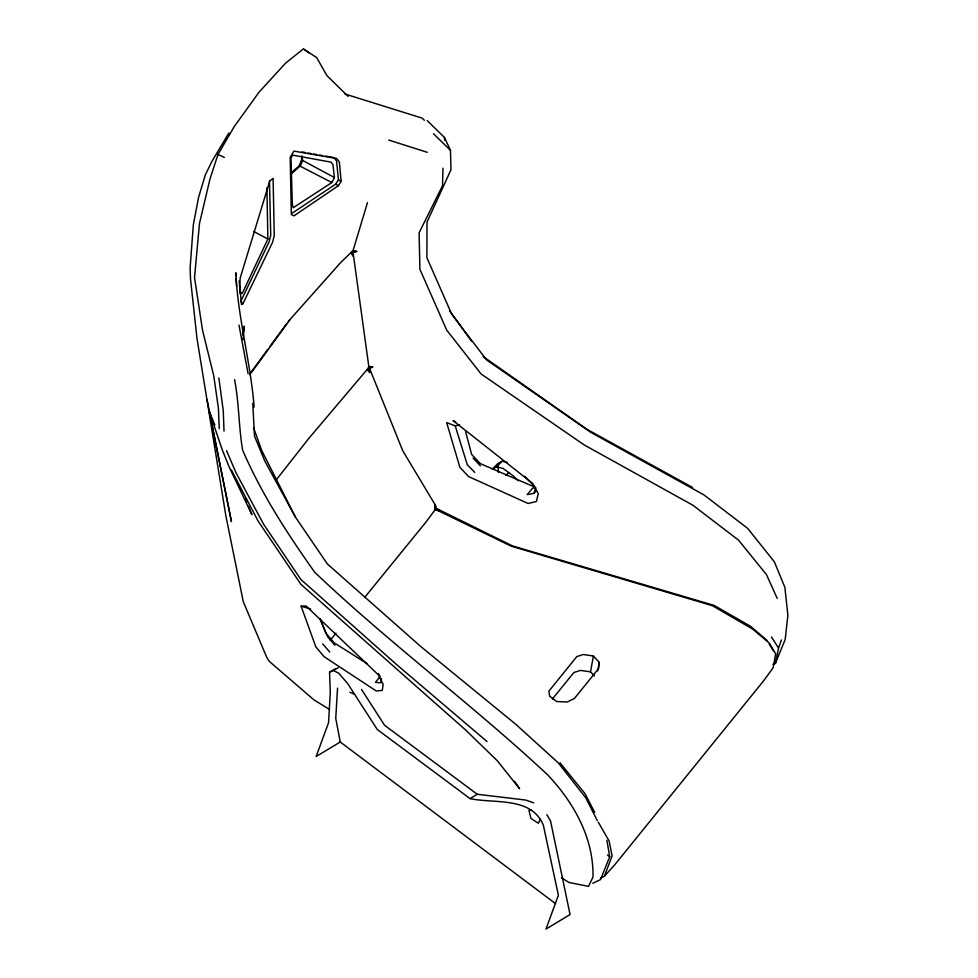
<?xml version="1.0" encoding="UTF-8"?>
<svg xmlns="http://www.w3.org/2000/svg" width="978" height="978" viewBox="0 0 978 978"><rect width="100%" height="100%" fill="white"/><g stroke="black" fill="none" stroke-linecap="round" stroke-linejoin="round"><path stroke-width="1.47" d="M239.194 280.649L240.331 293.803L242.336 293.217L267.874 239.035L266.896 187.69M442.997 168.228L442.496 185.82L419.11 232.764L419.917 269.329L446.738 330.161L481.103 373.999L584.257 444.966L692.95 505.271L738.5 540.101L766.459 574.575L777.204 598.365M337.544 688.145L335.747 718.341L340.234 741.996L555.48 903.586M352.655 255.686L353.07 252.532L356.738 251.419L353.07 250.527L351.114 252.74L352.655 255.686L353.07 250.527L367.496 202.593M243.021 339.549L244.304 326.114L242.96 335.075M599.257 662.375L598.597 668.573L574.355 698.536L567.203 701.996L556.604 701.507L549.624 696.104L548.89 691.128L576.849 656.568L583.304 654.49L593.414 656.03L599.257 662.375L597.705 670.896M381.432 678.695L380.833 682.778L375.479 682.424L379.806 676.8M594.441 675.945L590.504 671.837L593.414 656.03M772.889 664.27L775.407 663.439L778.549 648.096L781.446 639.942M535.406 487.582L532.704 488.12L527.215 494.587L534.025 493.352L535.736 487.692M348.095 96.382L326.872 75.575L316.664 57.58L303.4 48.9L285.576 63.13L259.06 92.152L234.329 126.455L217.996 154.426L210.001 178.901L199.475 223.461L194.524 277.556L202.519 330.209L213.742 375.711L218.412 408.266L219.255 428.596M276.297 479.819L308.351 438.963L368.315 368.107L368.828 366.554L353.07 252.532L352.997 251.578L356.738 251.419M600.406 878.134L604.355 876.312L612.106 855.897L609.098 840.97L598.304 822.217M291.371 172.751L299.292 165.747L301.884 158.925L301.64 156.162M302.129 156.187L302.569 160.429L300.539 165.71L290.503 174.5M353.07 250.527L340.589 262.642L288.314 321.407M606.886 840.371L609.71 856.74L600.516 879.577L592.754 883.293M775.407 663.439L785.163 639.551L787.877 615.235L784.869 587.313L774.368 561.824L747.608 528.316L703.915 494.88L590.981 432.459L486.543 359.867L451.677 314.17L426.909 257.74L426.995 222.116L450.956 169.817L450.491 150.38L444.44 137.446L427.166 120.551M242.923 303.742L272.605 242.238L274.268 235.612L273.094 178.387L269.769 180.967L240.233 277.85L239.744 285.234L241.48 304.513L242.923 303.742L240.784 301.395L269.17 241.7L270.735 235.282L269.476 180.942M331.884 182.544L334.415 177.531L332.972 164.756L331.114 162.165L292.666 155.147L290.992 157.91L292.324 204.121L293.168 207.764L331.884 182.544L299.292 165.747M540.369 819.246L538.365 823.231L530.968 818.5L528.939 810.359L531.433 810.212M364.562 597.558L425.491 522.68L436.164 508.389L435.381 505.186L402.765 450.797L368.828 366.554L372.691 366.958L369.415 368.682L369.586 372.484L367.337 369.439L369.048 367.679L372.691 366.958M766.972 640.333L750.468 626.238L714.136 605.419L512.46 545.907L439.098 509.782L438.523 510.846L435.43 509.746L434.709 507.301L435.381 505.186L435.43 509.746M228.901 132.947L211.847 161.517L205.282 175.013L198.522 197.532L193.338 224.769L190.123 267.801L190.514 279.06L197.006 338.608L225.82 515.589L243.265 601.617L266.896 657.729L269.549 661.593L314.024 699.93L329.562 709.466M338.461 185.673L341.151 181.358L339.378 162.116L336.787 158.534L293.913 151.125L290.197 157.25L291.346 214.5L293.95 215.869L338.461 185.673L335.674 184.133L292.3 213.118M335.674 184.133L338.425 179.866L336.615 161.162L334.073 157.641L325.356 156.089M249.855 374.623L289.622 320.148M251.126 372.166L267.948 349.207M269.72 346.787L286.554 323.816M330.258 640.309L335.967 633.182M552.399 699.001L573.878 672.522L580.345 670.407L590.504 671.837M534.025 493.352L535.834 491.164M604.355 876.312L614.917 864.576L763.867 680.505L773.17 667.705L775.627 653.842L769.246 643.059L752.779 629.184L712.4 605.675L511.237 546.189L438.523 510.846L436.164 508.389L439.098 509.782M502.166 461.188L497.753 463.596L492.313 469.281L496.665 466.836L502.166 461.188L507.227 462.423M505.626 475.284L509.171 472.496M351.114 252.74L352.997 251.578M340.234 741.996L316.139 756.544L328.559 722.681L330.283 692.412L329.549 672.192L335.674 668.707M329.549 672.192L333.315 670.456L338.571 673.133L347.52 683.316L377.288 729.515L470.063 798.61L477.252 794.27L525.614 800.041L533.67 802.852M368.315 368.107L369.048 367.679L369.586 372.484M333.315 670.456L338.241 667.705M455.699 421.946L453.071 420.601L532.619 483.389L538.291 493.609L536.396 501.482L528.108 503.487L468.572 476.567L459.88 467.301L446.677 422.63L455.222 425.882L459.526 424.941M301.126 606.201L306.065 605.969L378.303 674.796L383.156 684.319L382.3 690.419L376.188 690.945L324.121 656.69L315.857 646.935L301.126 606.201L310.711 609.074M470.063 798.61C494.55 803.879 531.396 796.275 543.34 825.188L558.389 895.225L545.968 929.1L570.064 914.552L550.516 820.848L546.812 814.662M302.116 151.969L305.014 152.482M307.923 152.996L310.833 153.509M313.742 154.023L316.64 154.548M319.549 155.062L322.459 155.575M496.665 466.836L502.973 468.364L513.963 476.433L518.096 480.736M388.706 140.05L427.264 152.299M344.892 93.974L422.178 118.142L424.342 120.257M535.369 487.362L480.345 463.645L471.64 454.415L465.516 431.31M349.916 692.241L354.623 694.307M217.996 154.426L224.304 157.446M302.569 160.429L334.415 177.531M253.73 231.431L267.874 239.035M239.72 291.811L242.336 293.217M338.425 179.866L341.151 181.358M692.644 487.521L587.069 429.366L483.12 356.554M561.519 877.926L569.147 882.523L588.548 886.361L593.01 876.997C593.744 837.987 573.939 802.865 547.912 775.102C472.582 704.735 389.427 643.341 314.684 572.228C287.349 533.597 261.26 493.633 242.593 449.978C238.669 426.628 239.133 402.863 234.524 379.574M367.386 663.817L334.073 642.778L325.76 633.047L320.552 619.16M303.4 48.9L308.914 52.885M477.252 794.27L384.537 725.236L361.505 689.429M607.436 854.968L609.71 856.74M487.056 741.568L396.677 664.649L300.833 579.416L263.583 524.22L235.894 472.57L226.59 450.711M433.474 133.717L450.491 150.38M474.782 472.411L467.264 464.709L455.222 425.882M524.746 476.298L534.245 486.225M473.059 458.12L480.43 465.883M322.716 643.915L329.782 652.057M334.867 645.297L327.838 637.008L319.843 618.952M559.954 762.767L585.064 793.696L594.685 812.388M449.525 310.552L471.384 341.041M252.764 403.303L254.5 436.176L264.793 461.017L295.442 517.117L327.373 563.976L420.992 646.715L515.736 724.258L558.255 762.84L585.798 797.828L597.326 820.652M514.599 781.324L519.599 788.696L497.264 760.737L465.711 730.065L300.918 584.343L258.131 521.091L231.444 470.112M771.459 636.996L778.549 648.096M769.209 643.976L773.696 651.262M378.547 673.756L379.99 676.226M295.442 517.117L261.713 450.479L253.559 427.667M207.116 399.843L231.431 521.604L209.096 411.09L214.879 425.075M245.551 499.245L246.701 502.044M248.436 506.237L251.908 514.636L229.158 466.934L222.226 449.709L209.096 411.09M238.987 325.063L248.094 373.706M218.864 377.96L223.265 410.772L224.011 431.102M497.985 466.579L498.474 472.533M235.979 275.772L235.808 272.74C237.837 318.058 250.649 362.056 254.121 407.068M236.163 278.791L236.615 286.346M444.44 137.446L444.599 140.282"/></g></svg>
